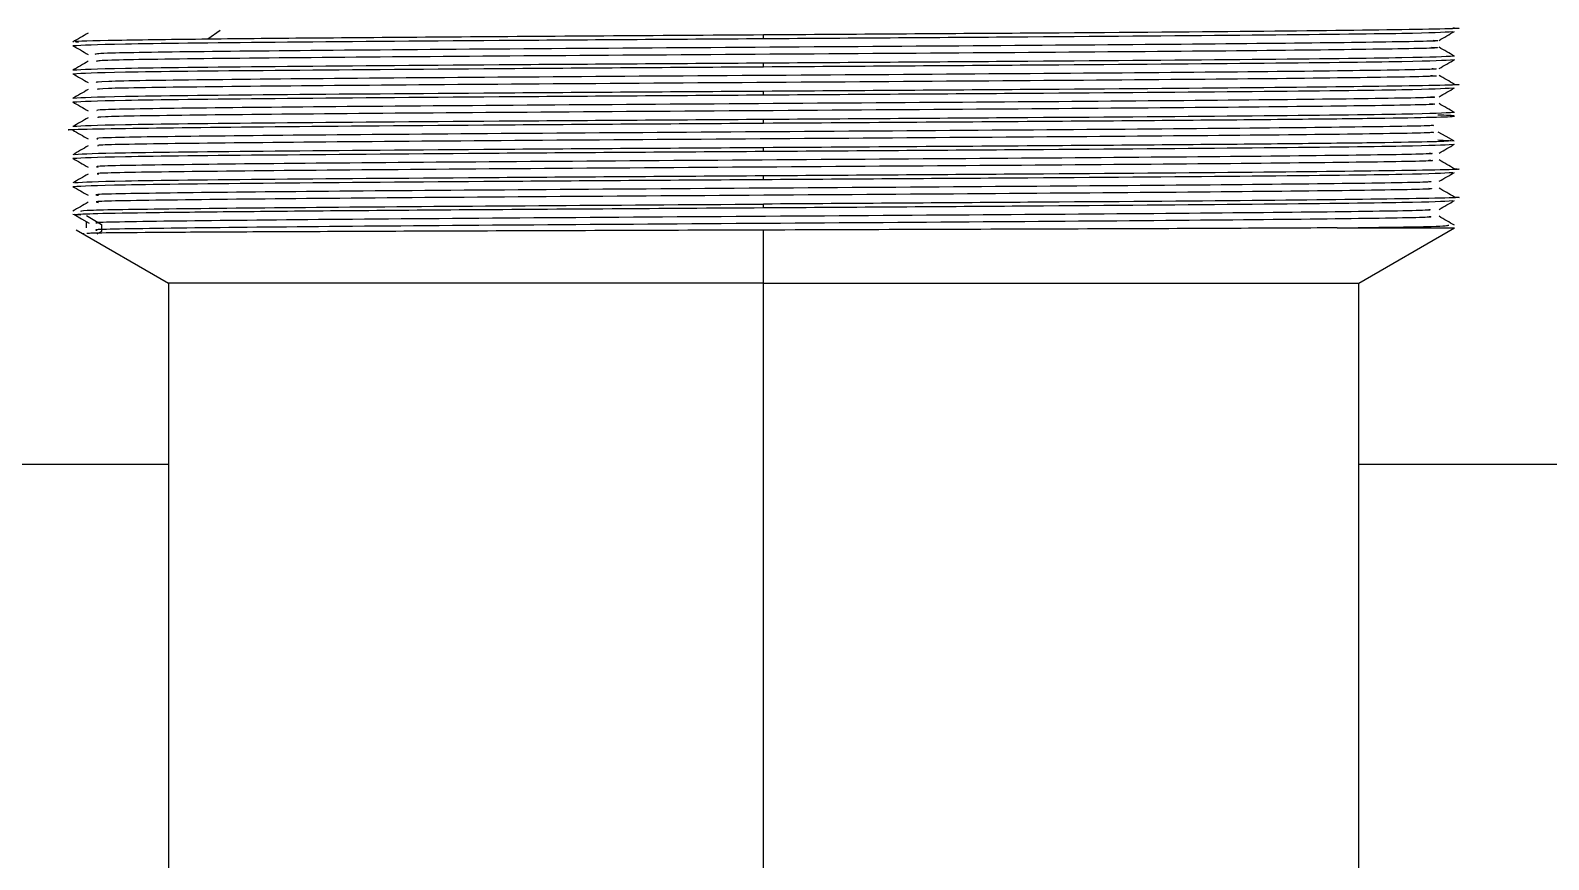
# Model space of a CAD drawing. Header units: millimetres. Extents: x 101 to 291, y 114 to 180.
# Drawn here: x 233.53 to 240.48, y 172.39 to 176.19 of the extents above; entities that cross this region are included whole.
import ezdxf

# ---------------------------------------------------------------- set-up
doc = ezdxf.new("R2010")
doc.units = ezdxf.units.MM

msp = doc.modelspace()

# ---------------------------------------------------------------- linework, layer by layer
at = {"color": 7, "linetype": 'Continuous', "lineweight": 25}
for p, q in [((234.3952, 176.1871), (234.3391, 176.1468)), ((236.8836, 176.1499), (236.8836, 176.166)), ((236.8836, 176.0209), (236.8836, 176.037)), ((236.8836, 175.8919), (236.8836, 175.908)), ((236.8836, 175.7629), (236.8836, 175.779)), ((236.8836, 175.6339), (236.8836, 175.65)), ((239.9718, 175.6867), (240.0454, 175.6822)), ((236.8836, 175.5049), (236.8836, 175.521)), ((236.8836, 175.3759), (236.8836, 175.392)), ((233.7561, 175.3415), (233.7208, 175.3441)), ((233.7824, 175.3395), (233.8508, 175.2992)), ((233.7824, 175.2831), (233.7824, 175.3119)), ((233.8508, 175.2992), (233.8508, 175.267)), ((239.5096, 175.2831), (240.0472, 175.2831)), ((239.6086, 175.0299), (240.0472, 175.2831)), ((233.735, 175.2745), (234.1586, 175.0299)), ((233.7658, 175.2572), (233.7723, 175.2569)), ((233.8508, 175.267), (233.8303, 175.2549)), ((236.8836, 175.0299), (236.8836, 175.2731)), ((234.1586, 175.0299), (234.1586, 172.1942)), ((236.8836, 175.0299), (234.1586, 175.0299)), ((236.8836, 175.0299), (239.6086, 175.0299)), ((236.8836, 172.1999), (236.8836, 175.0299)), ((239.6086, 172.1942), (239.6086, 175.0299)), ((234.1586, 174.1999), (223.6086, 174.1999)), ((250.1586, 174.1999), (239.6086, 174.1999))]:
    msp.add_line(p, q, dxfattribs=at)
at = {"color": 7, "linetype": 'Continuous', "lineweight": 25, "flags": 128}
for points in [[(240.0442, 175.6809), (240.0088, 175.7013), (239.9734, 175.7218)], [(233.7248, 175.3452), (233.7599, 175.3249), (233.7951, 175.3045)]]:
    msp.add_lwpolyline(points, dxfattribs=at)
at = {"color": 7, "linetype": 'Continuous', "lineweight": 25}
for points, knots in [([(240.0395, 176.1985), (240.0421, 176.1984), (240.1273, 176.1956), (239.8473, 176.1902), (239.1882, 176.1821), (238.1234, 176.1741), (237.2969, 176.1687), (236.8836, 176.166)], [0, 0, 0, 0, 0.007927, 0.255946, 0.503964, 0.751982, 1, 1, 1, 1]), ([(233.7905, 176.1745), (233.7787, 176.1677), (233.755, 176.1541), (233.7314, 176.1404), (233.7196, 176.1336)], [0, 0, 0, 0, 0.5, 1, 1, 1, 1]), ([(233.7196, 176.1178), (233.7314, 176.111), (233.755, 176.0974), (233.7787, 176.0837), (233.7905, 176.0769)], [0, 0, 0, 0, 0.5, 1, 1, 1, 1]), ([(233.7201, 176.1176), (233.7677, 176.1203), (233.8628, 176.1257), (234.5943, 176.1337), (235.64, 176.1418), (236.4691, 176.1472), (236.8836, 176.1499)], [0, 0, 0, 0, 0.24995, 0.499966, 0.749983, 1, 1, 1, 1]), ([(234.3391, 176.1468), (234.1882, 176.1449), (233.8866, 176.1411), (233.7079, 176.1368), (233.7384, 176.1343), (233.7455, 176.1338)], [0, 0, 0, 0, 0.433754, 0.867507, 1, 1, 1, 1]), ([(239.9497, 176.1416), (239.9576, 176.1411), (240.0103, 176.1383), (239.7404, 176.1331), (239.1475, 176.1259), (238.2462, 176.1187), (237.1884, 176.1115), (236.092, 176.1044), (235.0893, 176.0972), (234.3155, 176.09), (233.8457, 176.0833), (233.8286, 176.079), (233.8211, 176.0771)], [0, 0, 0, 0, 0.019677, 0.131152, 0.242626, 0.3541, 0.465573, 0.577046, 0.688518, 0.79999, 0.911461, 1, 1, 1, 1]), ([(236.8836, 176.1499), (237.2982, 176.1526), (238.1274, 176.1579), (239.1726, 176.166), (239.8992, 176.174), (239.9938, 176.1793), (240.0405, 176.1819)], [0, 0, 0, 0, 0.251748, 0.503497, 0.755245, 1, 1, 1, 1]), ([(239.9767, 176.1414), (239.9885, 176.1482), (240.0121, 176.1618), (240.0358, 176.1755), (240.0476, 176.1823)], [0, 0, 0, 0, 0.5, 1, 1, 1, 1]), ([(239.9425, 176.1098), (239.954, 176.1092), (240.0127, 176.1062), (239.7428, 176.1008), (239.1469, 176.0936), (238.2464, 176.0864), (237.1883, 176.0793), (236.0921, 176.0721), (235.089, 176.0649), (234.3164, 176.0577), (233.8535, 176.0512), (233.8352, 176.047), (233.8275, 176.0453)], [0, 0, 0, 0, 0.027058, 0.138532, 0.250006, 0.361479, 0.472951, 0.584423, 0.695894, 0.807365, 0.918836, 1, 1, 1, 1]), ([(240.0471, 176.0692), (239.9996, 176.0666), (239.9045, 176.0612), (239.1729, 176.0531), (238.1273, 176.0451), (237.2982, 176.0397), (236.8836, 176.037)], [0, 0, 0, 0, 0.24995, 0.499966, 0.749983, 1, 1, 1, 1]), ([(236.8836, 176.0209), (237.2982, 176.0236), (238.1273, 176.0289), (239.173, 176.037), (239.9045, 176.0451), (239.9996, 176.0504), (240.0471, 176.0531)], [0, 0, 0, 0, 0.250011, 0.500023, 0.750034, 1, 1, 1, 1]), ([(240.0475, 176.0691), (240.0357, 176.0759), (240.0121, 176.0895), (239.9884, 176.1032), (239.9766, 176.11)], [0, 0, 0, 0, 0.5000003, 1, 1, 1, 1]), ([(239.9768, 176.0124), (239.9886, 176.0192), (240.0123, 176.0329), (240.0359, 176.0465), (240.0477, 176.0533)], [0, 0, 0, 0, 0.5, 1, 1, 1, 1]), ([(233.7905, 176.0455), (233.7787, 176.0387), (233.7551, 176.0251), (233.7314, 176.0114), (233.7196, 176.0046)], [0, 0, 0, 0, 0.5, 1, 1, 1, 1]), ([(233.7197, 175.9888), (233.7315, 175.982), (233.7551, 175.9684), (233.7787, 175.9547), (233.7906, 175.9479)], [0, 0, 0, 0, 0.5, 1, 1, 1, 1]), ([(236.8836, 176.037), (236.4691, 176.0343), (235.64, 176.0289), (234.5943, 176.0209), (233.8627, 176.0128), (233.7676, 176.0074), (233.7201, 176.0047)], [0, 0, 0, 0, 0.250011, 0.500023, 0.750034, 1, 1, 1, 1]), ([(233.7201, 175.9886), (233.7677, 175.9913), (233.8628, 175.9967), (234.5943, 176.0047), (235.64, 176.0128), (236.4691, 176.0182), (236.8836, 176.0209)], [0, 0, 0, 0, 0.24995, 0.499966, 0.749983, 1, 1, 1, 1]), ([(239.9433, 176.0126), (239.9527, 176.012), (240.0022, 176.0091), (239.717, 176.0037), (239.1041, 175.9965), (238.1913, 175.9893), (237.1278, 175.9821), (236.0333, 175.975), (235.0393, 175.9678), (234.2815, 175.9606), (233.8349, 175.954), (233.829, 175.9498), (233.8265, 175.9481)], [0, 0, 0, 0, 0.026122, 0.137553, 0.248984, 0.360415, 0.471847, 0.583278, 0.694709, 0.806139, 0.917568, 1, 1, 1, 1]), ([(239.9375, 175.9808), (239.9502, 175.9801), (240.0052, 175.9769), (239.7191, 175.9714), (239.1036, 175.9642), (238.1915, 175.9571), (237.1277, 175.9499), (236.0334, 175.9427), (235.039, 175.9355), (234.2825, 175.9283), (233.8422, 175.9219), (233.8346, 175.9179), (233.8316, 175.9163)], [0, 0, 0, 0, 0.033477, 0.144905, 0.256334, 0.367763, 0.479193, 0.590622, 0.70205, 0.813478, 0.924905, 1, 1, 1, 1]), ([(240.0476, 175.9401), (240.0358, 175.9469), (240.0121, 175.9606), (239.9885, 175.9742), (239.9767, 175.981)], [0, 0, 0, 0, 0.5, 1, 1, 1, 1]), ([(233.7906, 175.9165), (233.7788, 175.9097), (233.7552, 175.896), (233.7315, 175.8824), (233.7197, 175.8756)], [0, 0, 0, 0, 0.5, 1, 1, 1, 1]), ([(240.0393, 175.9405), (240.042, 175.9404), (240.1273, 175.9376), (239.8474, 175.9322), (239.1882, 175.9241), (238.1234, 175.9161), (237.2969, 175.9107), (236.8836, 175.908)], [0, 0, 0, 0, 0.008147, 0.25611, 0.504073, 0.752037, 1, 1, 1, 1]), ([(236.8836, 175.8919), (237.2982, 175.8946), (238.1273, 175.8999), (239.1726, 175.908), (239.8996, 175.916), (239.9942, 175.9213), (240.041, 175.9239)], [0, 0, 0, 0, 0.251627, 0.503253, 0.75488, 1, 1, 1, 1]), ([(239.9768, 175.8834), (239.9886, 175.8902), (240.0123, 175.9039), (240.0359, 175.9175), (240.0477, 175.9243)], [0, 0, 0, 0, 0.5, 1, 1, 1, 1]), ([(233.7196, 175.8598), (233.7314, 175.853), (233.755, 175.8394), (233.7786, 175.8257), (233.7905, 175.8189)], [0, 0, 0, 0, 0.5, 1, 1, 1, 1]), ([(236.8836, 175.908), (236.4691, 175.9053), (235.64, 175.8999), (234.5943, 175.8919), (233.8627, 175.8838), (233.7676, 175.8784), (233.7201, 175.8757)], [0, 0, 0, 0, 0.250011, 0.500023, 0.750034, 1, 1, 1, 1]), ([(233.7201, 175.8596), (233.7677, 175.8623), (233.8628, 175.8677), (234.5943, 175.8757), (235.64, 175.8838), (236.4691, 175.8892), (236.8836, 175.8919)], [0, 0, 0, 0, 0.24995, 0.499966, 0.749983, 1, 1, 1, 1]), ([(239.9382, 175.8836), (239.9483, 175.8829), (239.9935, 175.8798), (239.692, 175.8743), (239.0598, 175.8671), (238.1358, 175.8599), (237.0671, 175.8528), (235.975, 175.8456), (234.99, 175.8384), (234.2487, 175.8312), (233.8249, 175.8248), (233.8293, 175.8207), (233.831, 175.8191)], [0, 0, 0, 0, 0.032269, 0.143726, 0.255182, 0.36664, 0.478098, 0.589556, 0.701016, 0.812476, 0.923936, 1, 1, 1, 1]), ([(239.9338, 175.8518), (239.9469, 175.8509), (239.9972, 175.8477), (239.6939, 175.842), (239.0593, 175.8348), (238.136, 175.8277), (237.067, 175.8205), (235.9751, 175.8133), (234.9897, 175.8061), (234.2498, 175.7989), (233.8317, 175.7926), (233.8339, 175.7888), (233.8347, 175.7873)], [0, 0, 0, 0, 0.039578, 0.151032, 0.262486, 0.373941, 0.485397, 0.596853, 0.70831, 0.819768, 0.931226, 1, 1, 1, 1]), ([(240.0477, 175.8111), (240.0358, 175.8179), (240.0122, 175.8316), (239.9886, 175.8452), (239.9767, 175.852)], [0, 0, 0, 0, 0.5, 1, 1, 1, 1]), ([(233.7906, 175.7875), (233.7788, 175.7807), (233.7551, 175.7671), (233.7315, 175.7534), (233.7197, 175.7466)], [0, 0, 0, 0, 0.5, 1, 1, 1, 1]), ([(236.8836, 175.779), (236.4691, 175.7763), (235.64, 175.7709), (234.5943, 175.7629), (233.8627, 175.7548), (233.7676, 175.7494), (233.7201, 175.7467)], [0, 0, 0, 0, 0.250011, 0.500023, 0.750034, 1, 1, 1, 1]), ([(240.0471, 175.8112), (239.9996, 175.8086), (239.9045, 175.8032), (239.1729, 175.7951), (238.1273, 175.7871), (237.2982, 175.7817), (236.8836, 175.779)], [0, 0, 0, 0, 0.24995, 0.499966, 0.749983, 1, 1, 1, 1]), ([(233.7267, 175.7304), (233.7244, 175.7305), (233.6399, 175.7332), (233.9202, 175.7387), (234.579, 175.7467), (235.6438, 175.7548), (236.4703, 175.7602), (236.8836, 175.7629)], [0, 0, 0, 0, 0.0068359, 0.2551269, 0.503418, 0.751709, 1, 1, 1, 1]), ([(233.7197, 175.7308), (233.7314, 175.724), (233.7549, 175.7105), (233.7784, 175.6969), (233.7901, 175.6901)], [0, 0, 0, 0, 0.5, 1, 1, 1, 1]), ([(239.9403, 175.7537), (239.946, 175.7532), (239.9773, 175.7502), (239.6621, 175.7449), (239.0159, 175.7377), (238.0796, 175.7305), (237.0063, 175.7234), (235.9169, 175.7162), (234.9414, 175.709), (234.2168, 175.7018), (233.8148, 175.6955), (233.8288, 175.6916), (233.8342, 175.6901)], [0, 0, 0, 0, 0.024759, 0.137776, 0.250793, 0.363812, 0.476831, 0.58985, 0.702869, 0.815887, 0.928906, 1, 1, 1, 1]), ([(239.9396, 175.7215), (239.9458, 175.721), (239.9783, 175.718), (239.6627, 175.7126), (239.0158, 175.7055), (238.0797, 175.6983), (237.0063, 175.6911), (235.917, 175.6839), (234.941, 175.6767), (234.2179, 175.6695), (233.821, 175.6634), (233.8324, 175.6596), (233.8365, 175.6583)], [0, 0, 0, 0, 0.026726, 0.140369, 0.254014, 0.367659, 0.481304, 0.59495, 0.708596, 0.822241, 0.935886, 1, 1, 1, 1]), ([(233.7906, 175.6585), (233.7788, 175.6517), (233.7552, 175.6381), (233.7315, 175.6244), (233.7197, 175.6176)], [0, 0, 0, 0, 0.4999997, 1, 1, 1, 1]), ([(233.7201, 175.6016), (233.7677, 175.6043), (233.8628, 175.6097), (234.5943, 175.6177), (235.64, 175.6258), (236.4691, 175.6312), (236.8836, 175.6339)], [0, 0, 0, 0, 0.24995, 0.499966, 0.749983, 1, 1, 1, 1]), ([(236.8836, 175.65), (236.469, 175.6473), (235.6399, 175.6419), (234.5947, 175.6339), (233.8684, 175.6259), (233.7738, 175.6206), (233.7272, 175.618)], [0, 0, 0, 0, 0.251876, 0.503752, 0.755628, 1, 1, 1, 1]), ([(240.0312, 175.6813), (240.017, 175.68), (239.9853, 175.6773), (239.7499, 175.673), (239.3728, 175.6684), (238.867, 175.6638), (238.2637, 175.6592), (237.5912, 175.6546), (237.1195, 175.6515), (236.8836, 175.65)], [0, 0, 0, 0, 0.118389, 0.265324, 0.412259, 0.559194, 0.70613, 0.853065, 1, 1, 1, 1]), ([(236.8836, 175.6339), (237.2982, 175.6366), (238.1273, 175.6419), (239.1726, 175.65), (239.8994, 175.658), (239.994, 175.6633), (240.0407, 175.6659)], [0, 0, 0, 0, 0.2517, 0.5034, 0.7551, 1, 1, 1, 1]), ([(239.9772, 175.6256), (239.989, 175.6324), (240.0124, 175.646), (240.0359, 175.6595), (240.0477, 175.6663)], [0, 0, 0, 0, 0.5, 1, 1, 1, 1]), ([(233.7196, 175.6018), (233.7314, 175.595), (233.7548, 175.5815), (233.7783, 175.5679), (233.7901, 175.5611)], [0, 0, 0, 0, 0.5, 1, 1, 1, 1]), ([(239.9317, 175.6256), (239.9414, 175.6246), (239.9756, 175.6213), (239.6386, 175.6155), (238.9691, 175.6083), (238.0235, 175.6012), (236.9454, 175.594), (235.8594, 175.5868), (234.8935, 175.5796), (234.1861, 175.5724), (233.8055, 175.5662), (233.8281, 175.5625), (233.8364, 175.5611)], [0, 0, 0, 0, 0.044499, 0.15596, 0.267422, 0.378883, 0.490345, 0.601808, 0.713271, 0.824734, 0.936199, 1, 1, 1, 1]), ([(239.93, 175.5938), (239.9421, 175.5927), (239.9803, 175.5891), (239.6402, 175.5832), (238.9687, 175.5761), (238.0236, 175.5689), (236.9453, 175.5617), (235.8595, 175.5545), (234.8931, 175.5473), (234.1874, 175.5401), (233.8111, 175.5341), (233.8307, 175.5305), (233.8374, 175.5293)], [0, 0, 0, 0, 0.051694, 0.163151, 0.274609, 0.386067, 0.497525, 0.608984, 0.720444, 0.831904, 0.943365, 1, 1, 1, 1]), ([(240.0477, 175.5531), (240.0358, 175.5599), (240.0122, 175.5736), (239.9886, 175.5872), (239.9768, 175.594)], [0, 0, 0, 0, 0.5, 1, 1, 1, 1]), ([(233.7906, 175.5295), (233.7788, 175.5227), (233.7551, 175.5091), (233.7315, 175.4954), (233.7197, 175.4886)], [0, 0, 0, 0, 0.5, 1, 1, 1, 1]), ([(233.7201, 175.4726), (233.7677, 175.4753), (233.8628, 175.4807), (234.5943, 175.4887), (235.64, 175.4968), (236.4691, 175.5022), (236.8836, 175.5049)], [0, 0, 0, 0, 0.24995, 0.499966, 0.749983, 1, 1, 1, 1]), ([(236.8836, 175.521), (236.469, 175.5183), (235.6399, 175.5129), (234.5947, 175.5049), (233.8685, 175.4969), (233.7739, 175.4916), (233.7274, 175.489)], [0, 0, 0, 0, 0.25191, 0.503821, 0.755731, 1, 1, 1, 1]), ([(239.9302, 175.4966), (239.9388, 175.4955), (239.9662, 175.492), (239.6102, 175.4861), (238.9226, 175.4789), (237.9666, 175.4718), (236.8845, 175.4646), (235.8021, 175.4574), (234.8464, 175.4502), (234.1565, 175.443), (233.7962, 175.437), (233.8269, 175.4333), (233.8374, 175.4321)], [0, 0, 0, 0, 0.050454, 0.161916, 0.273377, 0.384838, 0.496298, 0.607757, 0.719216, 0.830675, 0.942133, 1, 1, 1, 1]), ([(240.04, 175.5535), (240.0424, 175.5534), (240.1273, 175.5506), (239.8472, 175.5452), (239.1882, 175.5371), (238.1234, 175.5291), (237.2969, 175.5237), (236.8836, 175.521)], [0, 0, 0, 0, 0.007444, 0.255583, 0.503722, 0.751861, 1, 1, 1, 1]), ([(236.8836, 175.5049), (237.2982, 175.5076), (238.1274, 175.5129), (239.1725, 175.521), (239.899, 175.529), (239.9936, 175.5343), (240.0402, 175.5369)], [0, 0, 0, 0, 0.251818, 0.503636, 0.755455, 1, 1, 1, 1]), ([(239.9771, 175.4966), (239.9888, 175.5034), (240.0123, 175.5169), (240.0358, 175.5305), (240.0475, 175.5373)], [0, 0, 0, 0, 0.5, 1, 1, 1, 1]), ([(233.7196, 175.4728), (233.7313, 175.466), (233.7548, 175.4525), (233.7783, 175.4389), (233.79, 175.4321)], [0, 0, 0, 0, 0.5000003, 1, 1, 1, 1]), ([(239.93, 175.4648), (239.9405, 175.4635), (239.9714, 175.4599), (239.6117, 175.4538), (238.9223, 175.4467), (237.9668, 175.4395), (236.8845, 175.4323), (235.8022, 175.4251), (234.8461, 175.4179), (234.1571, 175.4107), (233.7988, 175.4048), (233.8277, 175.4012), (233.8372, 175.4)], [0, 0, 0, 0, 0.057389, 0.168459, 0.279528, 0.390597, 0.501665, 0.612732, 0.723799, 0.834866, 0.945933, 1, 1, 1, 1]), ([(240.0405, 175.4245), (240.0428, 175.4244), (240.1273, 175.4216), (239.8471, 175.4162), (239.1883, 175.4081), (238.1234, 175.4001), (237.2969, 175.3947), (236.8836, 175.392)], [0, 0, 0, 0, 0.006873, 0.255155, 0.503437, 0.751718, 1, 1, 1, 1]), ([(240.0476, 175.4241), (240.0358, 175.4309), (240.0121, 175.4445), (239.9885, 175.4582), (239.9767, 175.465)], [0, 0, 0, 0, 0.5, 1, 1, 1, 1]), ([(233.7904, 175.4005), (233.7786, 175.3937), (233.755, 175.38), (233.7314, 175.3664), (233.7196, 175.3596)], [0, 0, 0, 0, 0.5, 1, 1, 1, 1]), ([(233.7359, 175.3448), (233.7535, 175.3461), (233.7922, 175.3489), (234.0351, 175.3532), (234.4149, 175.3577), (234.9192, 175.3622), (235.5181, 175.3668), (236.1838, 175.3713), (236.6504, 175.3744), (236.8836, 175.3759)], [0, 0, 0, 0, 0.122418, 0.268682, 0.414946, 0.561209, 0.707473, 0.853736, 1, 1, 1, 1]), ([(233.7566, 175.36), (233.7617, 175.3616), (233.7742, 175.3655), (234.1899, 175.3716), (234.8984, 175.3784), (235.8355, 175.3852), (236.5342, 175.3897), (236.8836, 175.392)], [0, 0, 0, 0, 0.1491246, 0.3618435, 0.5745623, 0.7872812, 1, 1, 1, 1]), ([(239.9299, 175.3676), (239.9366, 175.3664), (239.9566, 175.3627), (239.5808, 175.3567), (238.8755, 175.3495), (237.9095, 175.3424), (236.8236, 175.3352), (235.7456, 175.328), (234.7984, 175.3208), (234.1332, 175.3136), (233.8012, 175.3082), (233.8267, 175.3052), (233.832, 175.3045)], [0, 0, 0, 0, 0.057971, 0.171969, 0.285966, 0.399964, 0.513962, 0.62796, 0.741957, 0.855954, 0.96995, 1, 1, 1, 1]), ([(236.8836, 175.3759), (237.2982, 175.3786), (238.1274, 175.3839), (239.1725, 175.392), (239.8991, 175.4), (239.9937, 175.4053), (240.0403, 175.4079)], [0, 0, 0, 0, 0.251794, 0.503587, 0.755381, 1, 1, 1, 1]), ([(239.9771, 175.3676), (239.9888, 175.3744), (240.0123, 175.388), (240.0358, 175.4015), (240.0475, 175.4083)], [0, 0, 0, 0, 0.5, 1, 1, 1, 1]), ([(239.9309, 175.3358), (239.9393, 175.3344), (239.9623, 175.3306), (239.5821, 175.3245), (238.8752, 175.3173), (237.9096, 175.3101), (236.8235, 175.3029), (235.7457, 175.2957), (234.7982, 175.2885), (234.1336, 175.2813), (233.8022, 175.2759), (233.8267, 175.2729), (233.8316, 175.2724)], [0, 0, 0, 0, 0.064941, 0.178312, 0.291684, 0.405056, 0.518428, 0.6318, 0.745171, 0.858542, 0.971912, 1, 1, 1, 1]), ([(239.5096, 175.2831), (239.3494, 175.2823), (239.0292, 175.2806), (238.3805, 175.2781), (237.6555, 175.2756), (237.1408, 175.2739), (236.8836, 175.2731)], [0, 0, 0, 0, 0.250517, 0.50069, 0.750517, 1, 1, 1, 1]), ([(239.5096, 175.2831), (239.6838, 175.2854), (240.0007, 175.2895), (240.0149, 175.2936), (240.0213, 175.2955)], [0, 0, 0, 0, 0.549933, 1, 1, 1, 1]), ([(240.0475, 175.2951), (240.0357, 175.3019), (240.0121, 175.3155), (239.9885, 175.3292), (239.9767, 175.336)], [0, 0, 0, 0, 0.5, 1, 1, 1, 1]), ([(236.8836, 175.2731), (236.6519, 175.2723), (236.1887, 175.2708), (235.5291, 175.2685), (234.9374, 175.2662), (234.4407, 175.264), (234.0689, 175.2617), (233.8355, 175.2596), (233.8001, 175.2582), (233.7846, 175.2576)], [0, 0, 0, 0, 0.147937, 0.295689, 0.443256, 0.590637, 0.737834, 0.884846, 1, 1, 1, 1])]:
    msp.add_open_spline(points, degree=3, knots=knots, dxfattribs=at)
for points in [[(236.8836, 176.166), (236.6371, 176.1644), (236.1441, 176.1612), (235.4472, 176.1564), (234.8185, 176.1516), (234.4989, 176.1484), (234.3391, 176.1468)], [(236.8836, 175.7629), (237.1195, 175.7644), (237.5913, 175.7675), (238.2636, 175.7721), (238.8673, 175.7767), (239.3719, 175.7812), (239.7533, 175.7858), (239.9888, 175.7904), (240.0806, 175.795), (240.0081, 175.7981), (239.9718, 175.7996)]]:
    msp.add_open_spline(points, degree=3, dxfattribs=at)

doc.saveas('drawing.dxf')
